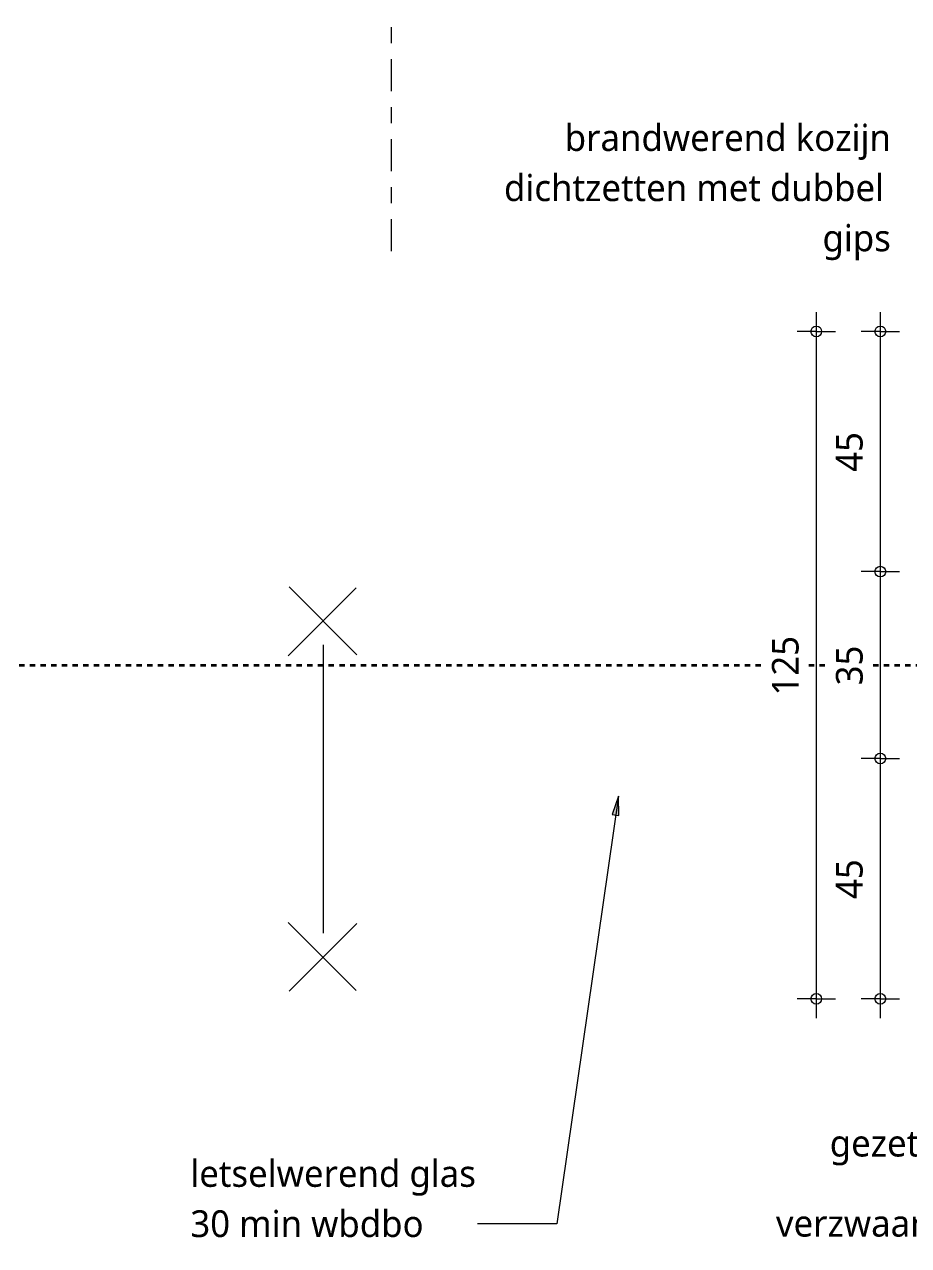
# Model space of a CAD drawing. Header units: millimetres. Extents: x 32900 to 38291, y -18988 to 4133.
# Drawn here: x 33523 to 33688.7, y -13459.5 to -13230.8 of the extents above; entities that cross this region are included whole.
import ezdxf

# ---------------------------------------------------------------- set-up
doc = ezdxf.new("R2010")
doc.units = ezdxf.units.MM
doc.linetypes.add('MV_30_min', pattern=[2, 1, -1])
doc.linetypes.add('MV_center', pattern=[15, 6, -3, 3, -3])
for name, color, linetype, lineweight in [('A-ANNO-DIMS', 211, 'Continuous', 13), ('A-ANNO-DIMS-2', 211, 'Continuous', 13), ('A-ANNO-IDEN', 131, 'Continuous', 18), ('A-DETL', 90, 'Continuous', 13), ('A-DETL-GENF', 92, 'Continuous', 18), ('A-DETL-THIN', 151, 'Continuous', 18), ('G-ANNO-TEXT', 231, 'Continuous', 13)]:
    doc.layers.add(name, color=color, linetype=linetype, lineweight=lineweight)
doc.styles.add('Segoe UI', font='segoeui.ttf', dxfattribs={"height": 5})
doc.dimstyles.new('2_5_mm_2', dxfattribs={"dimscale": 304.8, "dimtxt": 5.23682, "dimasz": 0.006562, "dimexe": 0.011811, "dimexo": 0.0625, "dimgap": 0.005906, "dimtad": 1, "dimdec": 0, "dimzin": 0, "dimdsep": 46, "dimtxsty": 'Segoe UI', "dimblk1": 'DOTBLANK', "dimblk2": 'DOTBLANK', "dimsah": 1, "dimcen": 0.09, "dimdle": 0.011811, "dimazin": 0, "dimtfac": 1, "dimtdec": 4, "dimtix": 1, "dimtmove": 0, "dimatfit": 3, "dimfxl": 0.011811, "dimfxlon": 1, "dimtvp": 1, "dimtfill": 1, "dimtolj": 1, "dimtzin": 0, "dimarcsym": 2})

# ---------------------------------------------------------------- blocks, each defined once
blk = doc.blocks.new('NLRS_00_DI_maskeer - Type 1-V21-Details ziekenhuis Utiliteitsgebouw')
at = {"layer": 'A-DETL-GENF', "linetype": 'MV_center'}
blk.add_line((97.5, 0), (140, 0), dxfattribs=at)
blk = doc.blocks.new('DIMBLOCK467-Details ziekenhuis Utiliteitsgebouw')
at = {"layer": 'A-ANNO-DIMS-2'}
for p, q in [((33683.4, -13284.69), (33683.4, -13333.28)), ((33683.4, -13288.29), (33679.8, -13288.29)), ((33683.4, -13288.29), (33687, -13288.29)), ((33683.4, -13333.28), (33679.8, -13333.28)), ((33683.4, -13333.28), (33687, -13333.28))]:
    blk.add_line(p, q, dxfattribs=at)
for centre in [(33683.4, -13288.29), (33683.4, -13333.28)]:
    blk.add_circle(centre, 1, dxfattribs=at)
at = {"layer": 'A-ANNO-DIMS-2', "color": 0, "insert": (33675.08, -13314.59), "char_height": 5, "width": 9.1406, "attachment_point": 1, "rotation": 90, "line_spacing_factor": 1.142579, "style": 'Segoe UI', "bg_fill": 3, "box_fill_scale": 1.25, "bg_fill_color": 9, "bg_fill_true_color": 13158600, "bg_fill_transparency": 0}
blk.add_mtext('45', dxfattribs=at)
blk = doc.blocks.new('_DotBlank')
at = {"color": 0, "linetype": 'ByBlock', "lineweight": -2}
blk.add_line((-0.5, 0), (-1, 0), dxfattribs=at)
blk.add_circle((0, 0), 0.5, dxfattribs=at)
blk = doc.blocks.new('DIMBLOCK468-Details ziekenhuis Utiliteitsgebouw')
at = {"layer": 'A-ANNO-DIMS-2'}
for p, q in [((33683.4, -13333.28), (33679.8, -13333.28)), ((33683.4, -13333.28), (33683.4, -13368.29)), ((33683.4, -13333.28), (33687, -13333.28)), ((33683.4, -13368.29), (33679.8, -13368.29)), ((33683.4, -13368.29), (33687, -13368.29))]:
    blk.add_line(p, q, dxfattribs=at)
for centre in [(33683.4, -13333.28), (33683.4, -13368.29)]:
    blk.add_circle(centre, 1, dxfattribs=at)
at = {"layer": 'A-ANNO-DIMS-2', "color": 0, "insert": (33675.08, -13354.59), "char_height": 5, "width": 9.1406, "attachment_point": 1, "rotation": 90, "line_spacing_factor": 1.142579, "style": 'Segoe UI', "bg_fill": 3, "box_fill_scale": 1.25, "bg_fill_color": 9, "bg_fill_true_color": 13158600, "bg_fill_transparency": 0}
blk.add_mtext('35', dxfattribs=at)
blk = doc.blocks.new('DIMBLOCK469-Details ziekenhuis Utiliteitsgebouw')
at = {"layer": 'A-ANNO-DIMS-2'}
for p, q in [((33683.4, -13368.29), (33679.8, -13368.29)), ((33683.4, -13368.29), (33683.4, -13416.89)), ((33683.4, -13368.29), (33687, -13368.29)), ((33683.4, -13413.29), (33679.8, -13413.29)), ((33683.4, -13413.29), (33687, -13413.29))]:
    blk.add_line(p, q, dxfattribs=at)
for centre in [(33683.4, -13368.29), (33683.4, -13413.29)]:
    blk.add_circle(centre, 1, dxfattribs=at)
at = {"layer": 'A-ANNO-DIMS-2', "color": 0, "insert": (33675.08, -13394.6), "char_height": 5, "width": 9.1406, "attachment_point": 1, "rotation": 90, "line_spacing_factor": 1.142579, "style": 'Segoe UI', "bg_fill": 3, "box_fill_scale": 1.25, "bg_fill_color": 9, "bg_fill_true_color": 13158600, "bg_fill_transparency": 0}
blk.add_mtext('45', dxfattribs=at)
blk = doc.blocks.new('DIMBLOCK470-Details ziekenhuis Utiliteitsgebouw')
at = {"layer": 'A-ANNO-DIMS-2'}
for p, q in [((33671.4, -13284.69), (33671.4, -13416.89)), ((33671.4, -13288.29), (33667.8, -13288.29)), ((33671.4, -13288.29), (33675, -13288.29)), ((33671.4, -13413.29), (33667.8, -13413.29)), ((33671.4, -13413.29), (33675, -13413.29))]:
    blk.add_line(p, q, dxfattribs=at)
for centre in [(33671.4, -13288.29), (33671.4, -13413.29)]:
    blk.add_circle(centre, 1, dxfattribs=at)
at = {"layer": 'A-ANNO-DIMS-2', "color": 0, "insert": (33663.08, -13356.5), "char_height": 5, "width": 13.7109, "attachment_point": 1, "rotation": 90, "line_spacing_factor": 1.142579, "style": 'Segoe UI', "bg_fill": 3, "box_fill_scale": 1.25, "bg_fill_color": 9, "bg_fill_true_color": 13158600, "bg_fill_transparency": 0}
blk.add_mtext('125', dxfattribs=at)

msp = doc.modelspace()

# ---------------------------------------------------------------- hatches: boundary and pattern name
at = {"layer": 'G-ANNO-TEXT'}
msp.add_hatch(color=7, dxfattribs=at).paths.add_polyline_path([(33634.31, -13375.32), (33633.17, -13378.79), (33634.43, -13378.97)])

# ---------------------------------------------------------------- linework, layer by layer
at = {"layer": 'A-DETL', "linetype": 'MV_30_min', "lineweight": 35}
msp.add_line((33468.03, -13350.79), (33844.44, -13350.79), dxfattribs=at)
at = {"layer": 'A-DETL-THIN'}
for p, q in [((33585.18, -13336.32), (33572.45, -13349.05)), ((33572.61, -13336.16), (33585.34, -13348.89)), ((33578.98, -13347.02), (33578.98, -13401.02)), ((33585.18, -13411.72), (33572.45, -13399)), ((33572.61, -13411.89), (33585.34, -13399.16))]:
    msp.add_line(p, q, dxfattribs=at)
at = {"layer": 'G-ANNO-TEXT', "color": 250}
for p, q in [((33634.31, -13375.32), (33622.76, -13455.41)), ((33634.31, -13375.32), (33633.17, -13378.79)), ((33634.43, -13378.97), (33634.31, -13375.32)), ((33633.17, -13378.79), (33634.43, -13378.97)), ((33612.55, -13455.41), (33607.92, -13455.41)), ((33622.76, -13455.41), (33612.55, -13455.41))]:
    msp.add_line(p, q, dxfattribs=at)

# ---------------------------------------------------------------- block references
at = {"layer": 'A-DETL-GENF', "linetype": 'MV_center', "rotation": 90}
msp.add_blockref('NLRS_00_DI_maskeer - Type 1-V21-Details ziekenhuis Utiliteitsgebouw', (33591.79, -13370.79), dxfattribs=at)

# ---------------------------------------------------------------- texts
at = {"layer": 'A-ANNO-IDEN', "lineweight": 13, "char_height": 5, "attachment_point": 1, "style": 'Segoe UI', "bg_fill": 3, "box_fill_scale": 1.25, "bg_fill_color": 9, "bg_fill_true_color": 13158600, "bg_fill_transparency": 0}
for s, insert, width in [('gezet plaatstalen kozijn', (33673.92, -13437.83), 88.1856), ('verzwaarde C stijl D75 mm', (33663.83, -13452.83), 99.8903)]:
    msp.add_mtext(s, dxfattribs=dict(at, insert=insert, width=width))
at = {"layer": 'G-ANNO-TEXT', "color": 7, "char_height": 5, "attachment_point": 1, "style": 'Segoe UI'}
for s, insert, width in [('brandwerend kozijn ', (33624.27, -13249.49), 74.0759), ('dichtzetten met dubbel ', (33612.89, -13258.88), 87.8649), ('gips', (33672.56, -13268.28), 15.5527), ('letselwerend glas', (33554.11, -13443.51), 64.616), ('30 min wbdbo  ', (33554.11, -13452.91), 59.1645)]:
    msp.add_mtext(s, dxfattribs=dict(at, insert=insert, width=width))

# ---------------------------------------------------------------- dimensions: what is measured, and where the dimension line sits
at = {"layer": 'A-ANNO-DIMS'}
dim = msp.add_linear_dim(base=(33683.4, -13333.28), p1=(33687, -13288.29), p2=(33687, -13333.28), angle=90, dimstyle='2_5_mm_2', override={"dimpost": '<>', "dimfxl": 44.98717}, dxfattribs=at)
dim.commit()
dim.dimension.update_dxf_attribs({"geometry": 'DIMBLOCK467-Details ziekenhuis Utiliteitsgebouw', "text_midpoint": (33679.06, -13310.78)})

# ---------------------------------------------------------------- next in the draw order: dimensions: what is measured, and where the dimension line sits
dim = msp.add_linear_dim(base=(33683.4, -13368.29), p1=(33687, -13333.28), p2=(33687, -13368.29), angle=90, dimstyle='2_5_mm_2', override={"dimpost": '<>', "dimfxl": 35.01302}, dxfattribs=at)
dim.commit()
dim.dimension.update_dxf_attribs({"geometry": 'DIMBLOCK468-Details ziekenhuis Utiliteitsgebouw', "text_midpoint": (33679.02, -13350.78)})

# ---------------------------------------------------------------- next in the draw order: dimensions: what is measured, and where the dimension line sits
dim = msp.add_linear_dim(base=(33683.4, -13413.29), p1=(33687, -13368.29), p2=(33687, -13413.29), angle=90, dimstyle='2_5_mm_2', override={"dimpost": '<>', "dimfxl": 44.99981}, dxfattribs=at)
dim.commit()
dim.dimension.update_dxf_attribs({"geometry": 'DIMBLOCK469-Details ziekenhuis Utiliteitsgebouw', "text_midpoint": (33679.06, -13390.79)})

# ---------------------------------------------------------------- next in the draw order: dimensions: what is measured, and where the dimension line sits
dim = msp.add_linear_dim(base=(33671.4, -13413.29), p1=(33675, -13288.29), p2=(33675, -13413.29), angle=90, dimstyle='2_5_mm_2', override={"dimpost": '<>', "dimfxl": 125}, dxfattribs=at)
dim.commit()
dim.dimension.update_dxf_attribs({"geometry": 'DIMBLOCK470-Details ziekenhuis Utiliteitsgebouw', "text_midpoint": (33667, -13350.79)})

doc.saveas('drawing.dxf')
